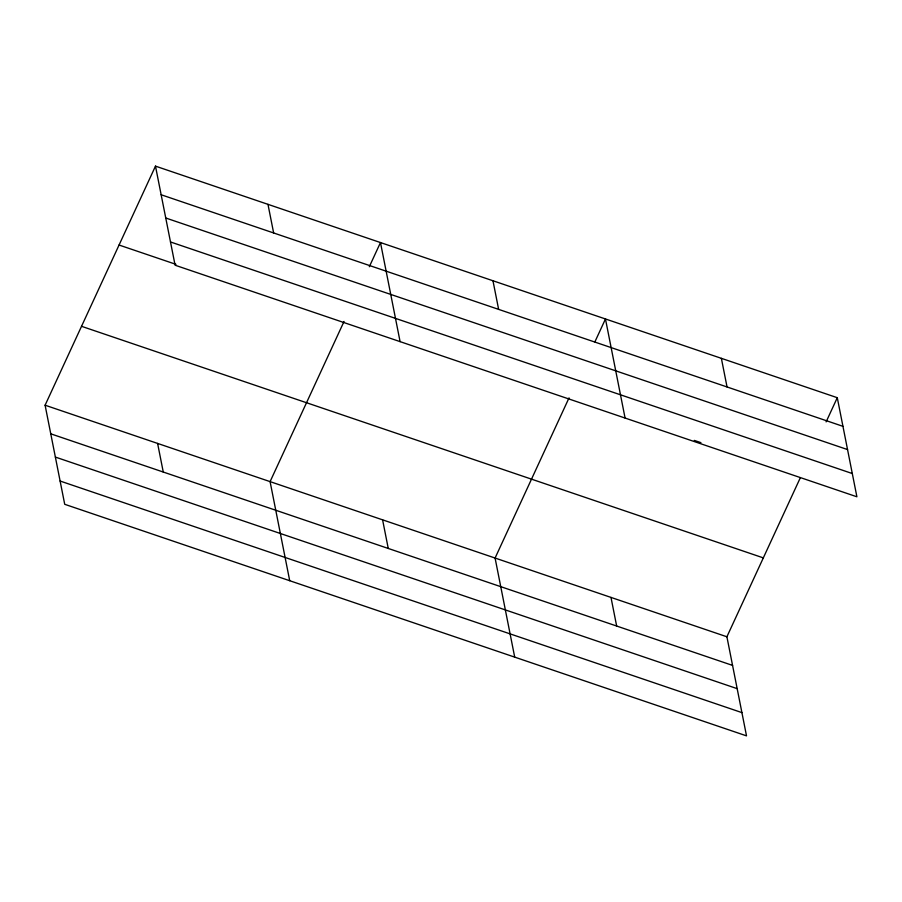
<?xml version="1.0" encoding="UTF-8"?>
<svg xmlns="http://www.w3.org/2000/svg" width="902" height="902" viewBox="0 0 902 902"><rect width="100%" height="100%" fill="white"/><g stroke="black" fill="none" stroke-linecap="round" stroke-linejoin="round"><path stroke-width="1.35" d="M800.266 477.868L726.899 636.778L746.518 735.863L64.718 504.297L45.1 405.212L155.482 166.137L837.281 397.703L856.9 496.788L175.101 265.222L155.482 166.137M344.045 321.45L270.093 481.634L289.711 580.708M369.313 266.733L380.475 242.548L400.093 341.632M569.038 397.872L495.085 558.045L514.704 657.13M594.892 341.881L605.467 318.97L625.086 418.054M826.119 421.888L837.281 397.703M161.142 194.753L842.953 426.33M165.754 218.002L847.553 449.579M170.489 241.961L852.3 473.539M119.053 245.028L175.969 264.354M694.281 440.401L700.933 442.668M81.53 326.31L763.329 557.887M45.1 405.212L726.899 636.778M50.771 433.828L732.571 665.405M55.372 457.077L737.171 688.654M60.118 481.037L741.918 712.614M721.374 358.342L727.046 386.958M610.992 597.417L616.664 626.033M492.966 280.759L498.637 309.386M382.595 519.834L388.255 548.461M267.973 204.348L273.644 232.964M157.602 443.423L163.262 472.039"/></g></svg>
